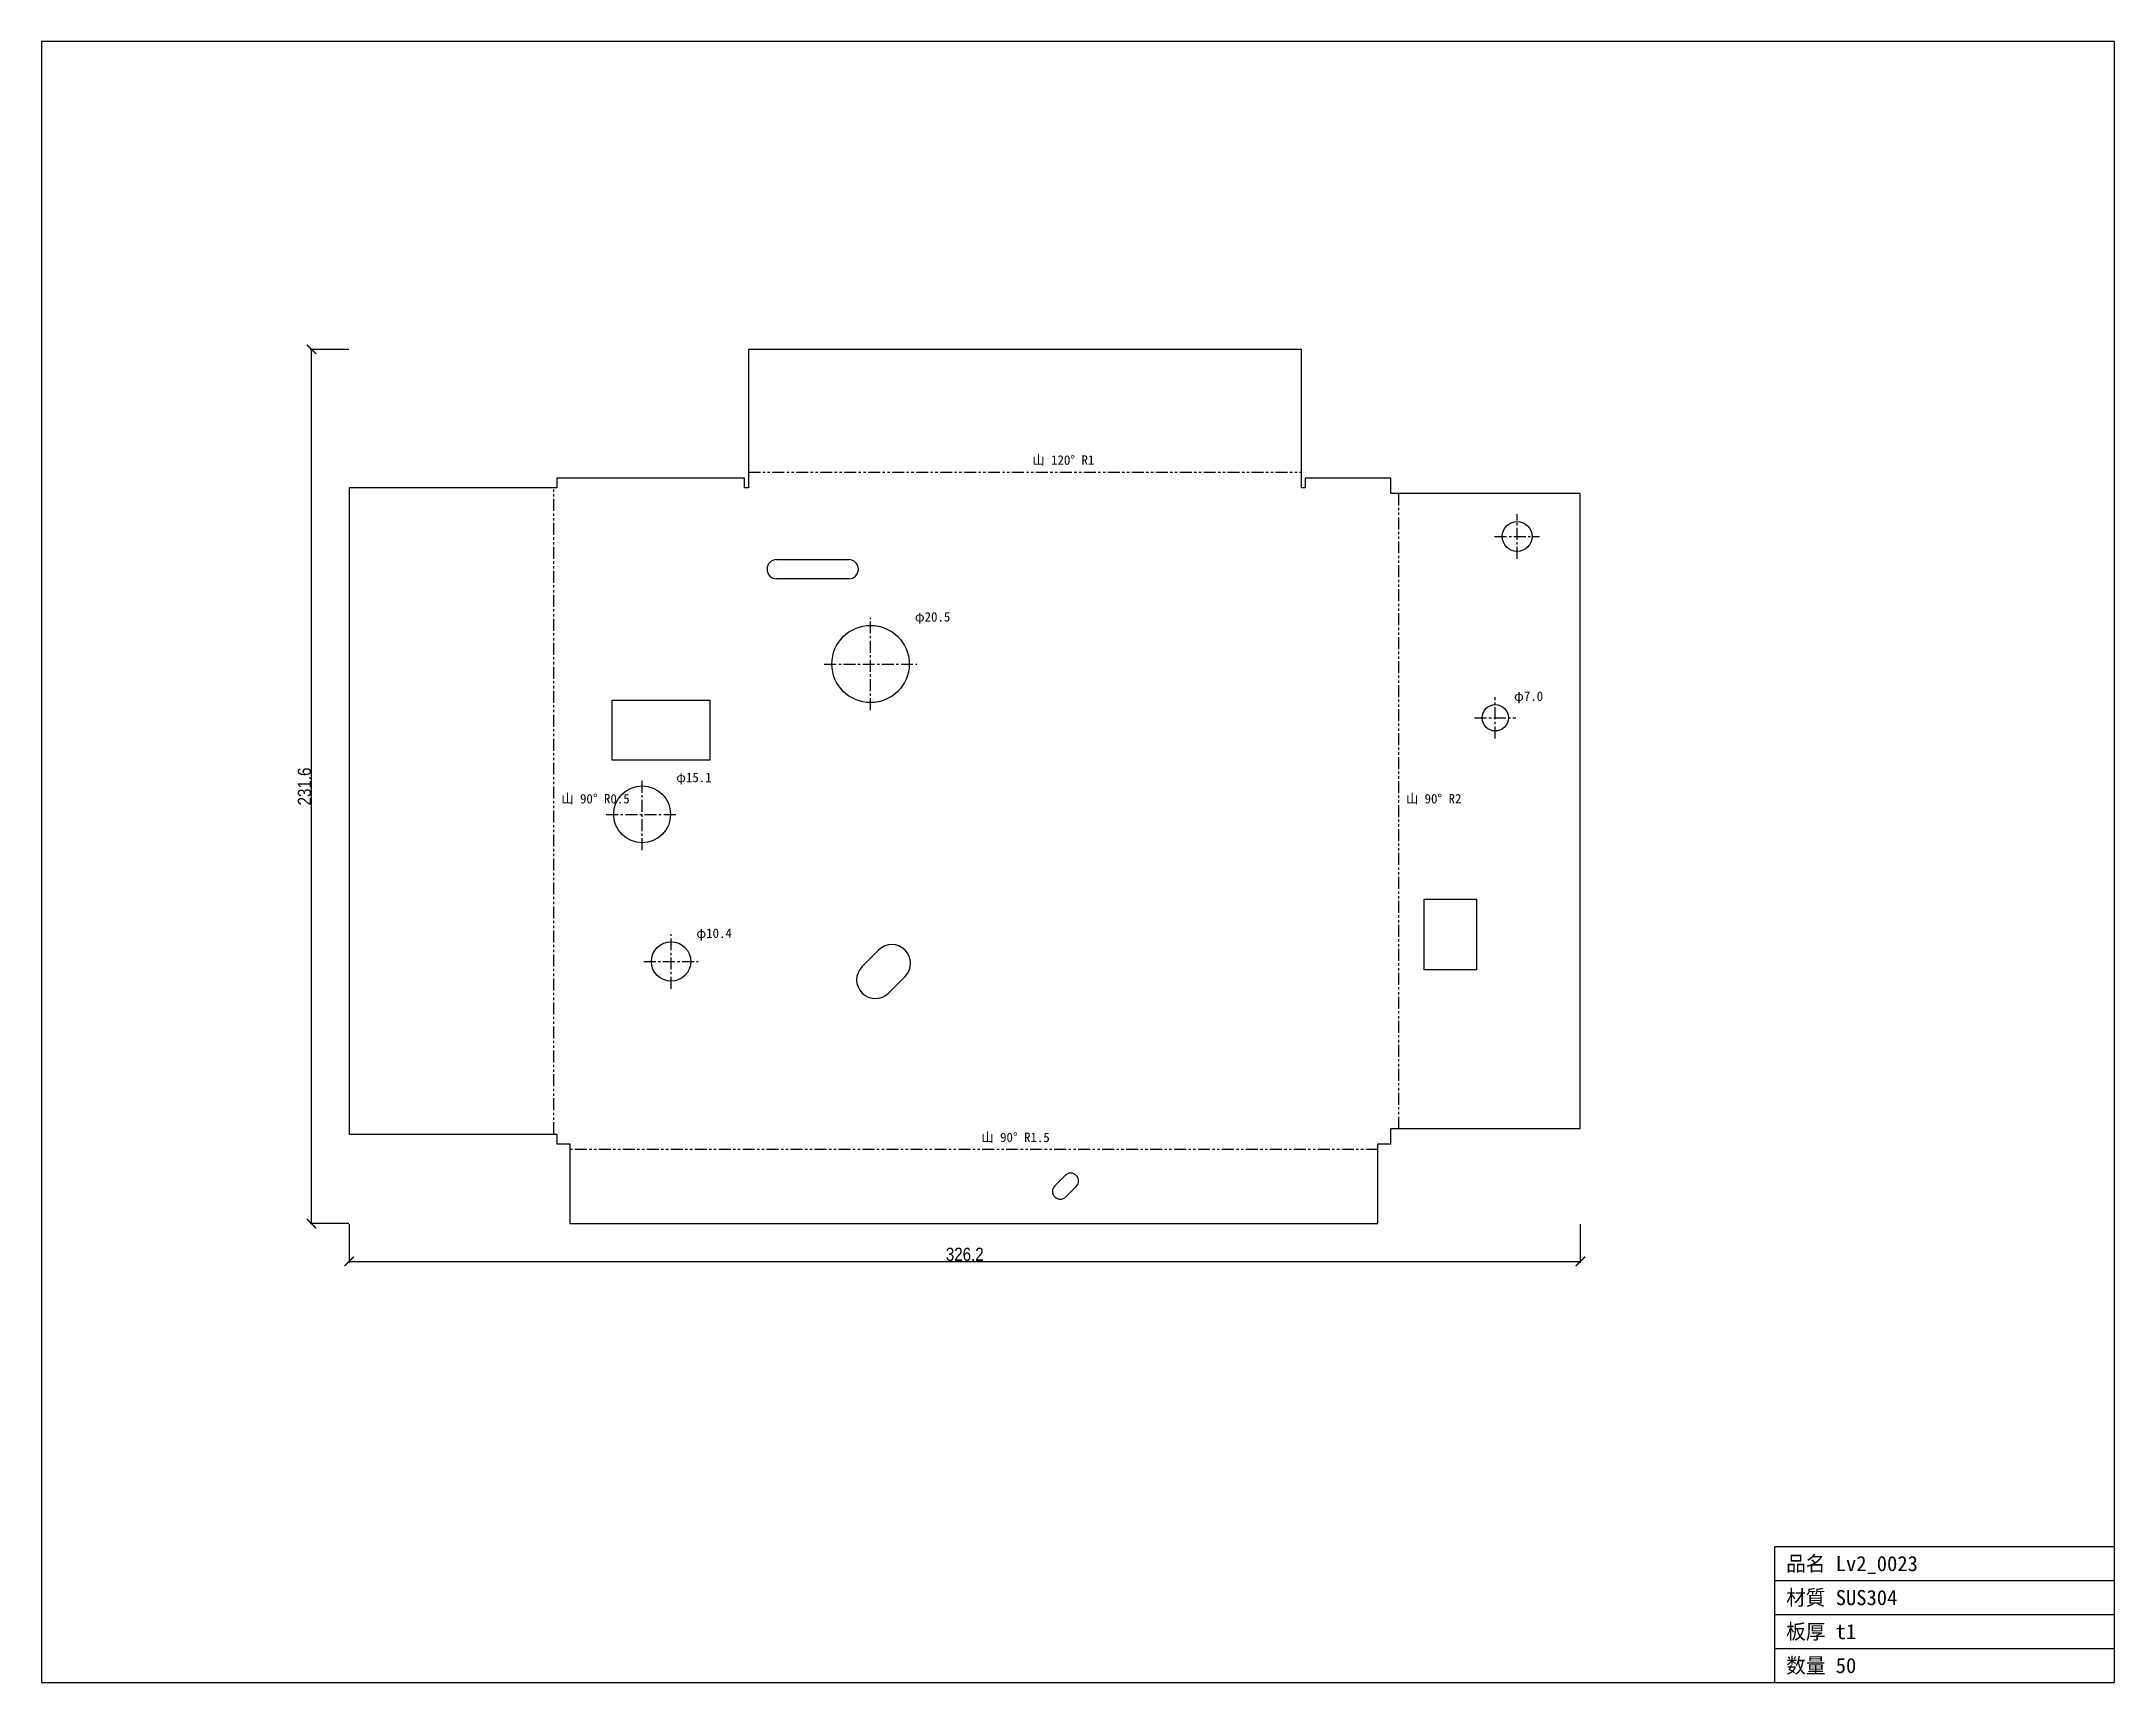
# Model space of a CAD drawing. Header units: millimetres. Extents: x -137 to 413, y -143 to 292.
import ezdxf

# ---------------------------------------------------------------- set-up
doc = ezdxf.new("R2010")
doc.units = ezdxf.units.MM
doc.linetypes.add('CENTER', pattern=[5.08, 3.175, -0.635, 0.635, -0.635])
doc.linetypes.add('PHANTOM', pattern=[6.35, 3.175, -0.635, 0.635, -0.635, 0.635, -0.635])
for name, color, linetype in [('中心線', 7, 'Continuous'), ('図枠', 7, 'Continuous'), ('外形', 7, 'Continuous'), ('寸法', 7, 'Continuous'), ('文字', 7, 'Continuous'), ('曲げ線', 7, 'Continuous')]:
    doc.layers.add(name, color=color, linetype=linetype)
doc.styles.add('OpenSansCondensed-Light', font='OpenSansCondensed-Light.ttf')
doc.dimstyles.new('EZDXF', dxfattribs={"dimtxt": 0.25, "dimasz": 0.175, "dimexe": 0.375, "dimexo": 0.125, "dimgap": 0.1, "dimtad": 1, "dimlfac": 100, "dimzin": 12, "dimdsep": 46, "dimtxsty": 'OpenSansCondensed-Light', "dimblk": 'ARCHTICK', "dimcen": 2.5, "dimazin": 3, "dimtfac": 0.5, "dimtmove": 2, "dimatfit": 3})

# ---------------------------------------------------------------- blocks, each defined once
blk = doc.blocks.new('_ARCHTICK')
at = {"color": 0, "linetype": 'BYBLOCK', "const_width": 0.15}
blk.add_lwpolyline([(-0.5, -0.5), (0.5, 0.5)], dxfattribs=at)

msp = doc.modelspace()

# ---------------------------------------------------------------- linework, layer by layer
at = {"layer": '中心線', "color": 1, "linetype": 'CENTER'}
for p, q in [((254.47, 154.89), (254.47, 166.79)), ((248.52, 160.84), (260.42, 160.84)), ((83.15, 114.81), (83.15, 139.3)), ((70.9, 127.06), (95.39, 127.06)), ((248.68, 107.33), (248.68, 118.3)), ((243.2, 112.81), (254.17, 112.81)), ((22.63, 77.71), (22.63, 96.76)), ((13.1, 87.23), (32.15, 87.23)), ((30.29, 41.06), (30.29, 55.5)), ((23.07, 48.28), (37.51, 48.28))]:
    msp.add_line(p, q, dxfattribs=at)
at = {"layer": '図枠'}
for p, q in [((412.77, 291.95), (-136.54, 291.95)), ((-136.54, 291.95), (-136.54, -142.72)), ((412.77, -142.72), (412.77, 291.95)), ((322.77, -142.72), (322.77, -106.72)), ((322.77, -106.72), (412.77, -106.72)), ((322.77, -115.72), (412.77, -115.72)), ((322.77, -124.72), (412.77, -124.72)), ((322.77, -133.72), (412.77, -133.72)), ((-136.54, -142.72), (412.77, -142.72))]:
    msp.add_line(p, q, dxfattribs=at)
at = {"layer": '外形'}
for p, q in [((197.3, 210.4), (50.77, 210.4)), ((50.77, 210.4), (50.77, 173.75)), ((197.3, 173.75), (197.3, 210.4)), ((49.77, 176.25), (0, 176.25)), ((0, 176.25), (0, 173.75)), ((49.77, 173.75), (49.77, 176.25)), ((221.04, 176.25), (198.3, 176.25)), ((198.3, 176.25), (198.3, 173.75)), ((221.04, 172.25), (221.04, 176.25)), ((0, 173.75), (-54.99, 173.75)), ((-54.99, 173.75), (-54.99, 2.5)), ((50.77, 173.75), (49.77, 173.75)), ((198.3, 173.75), (197.3, 173.75)), ((271.22, 172.25), (221.04, 172.25)), ((271.22, 4), (271.22, 172.25)), ((58.25, 154.7), (77.38, 154.7)), ((77.38, 149.62), (58.25, 149.62)), ((14.72, 101.6), (14.72, 117.48)), ((14.72, 117.48), (40.53, 117.48)), ((40.53, 117.48), (40.53, 101.6)), ((40.53, 101.6), (14.72, 101.6)), ((229.84, 64.77), (243.69, 64.77)), ((229.84, 46.08), (229.84, 64.77)), ((243.69, 64.77), (243.69, 46.08)), ((80.91, 46.92), (85.28, 51.29)), ((92.3, 44.27), (87.93, 39.9)), ((243.69, 46.08), (229.84, 46.08)), ((-54.99, 2.5), (0, 2.5)), ((0, 2.5), (0, 0)), ((0, 0), (3.5, 0)), ((3.5, 0), (3.5, -21.17)), ((217.54, -21.17), (217.54, 0)), ((217.54, 0), (221.04, 0)), ((221.04, 0), (221.04, 4)), ((221.04, 4), (271.22, 4)), ((131.97, -11.16), (134.72, -8.4)), ((137.67, -11.34), (134.91, -14.1)), ((3.5, -21.17), (217.54, -21.17))]:
    msp.add_line(p, q, dxfattribs=at)
for centre, radius in [((254.47, 160.84), 3.95), ((83.15, 127.06), 10.24), ((248.68, 112.81), 3.48), ((22.63, 87.23), 7.53), ((30.29, 48.28), 5.22)]:
    msp.add_circle(centre, radius, dxfattribs=at)
for centre, radius, start, end in [((58.25, 152.16), 2.54, 90, -90), ((77.38, 152.16), 2.54, -90, 90), ((88.79, 47.78), 4.96, -45, 135), ((84.42, 43.41), 4.96, 135, -45), ((136.2, -9.87), 2.08, -45, 135), ((133.44, -12.63), 2.08, 135, -45)]:
    msp.add_arc(centre, radius, start, end, dxfattribs=at)
at = {"layer": '曲げ線', "color": 1, "linetype": 'PHANTOM'}
for p, q in [((50.77, 177.83), (197.3, 177.83)), ((-0.79, 2.5), (-0.79, 173.75)), ((223.01, 172.25), (223.01, 4)), ((217.54, -1.57), (3.5, -1.57))]:
    msp.add_line(p, q, dxfattribs=at)

# ---------------------------------------------------------------- texts
at = {"layer": '文字'}
for s, height, p in [('山 120° R1', 2.5, (126.04, 179.83)), ('φ20.5', 2.5, (94.89, 138.3)), ('φ7.0', 2.5, (253.67, 117.3)), ('φ15.1', 2.5, (31.65, 95.76)), ('山 90° R0.5', 2.5, (1.21, 90.13)), ('山 90° R2', 2.5, (225.01, 90.13)), ('φ10.4', 2.5, (37.01, 54.5)), ('山 90° R1.5', 2.5, (112.52, 0.43)), ('品名 Lv2_0023', 4, (325.77, -113.22)), ('材質 SUS304', 4, (325.77, -122.22)), ('板厚 t1', 4, (325.77, -131.22)), ('数量 50', 4, (325.77, -140.22))]:
    msp.add_text(s, height=height, dxfattribs=at).set_placement(p)

# ---------------------------------------------------------------- dimensions: what is measured, and where the dimension line sits
at = {"layer": '寸法'}
msp.add_linear_dim(base=(-64.99, -21.17), p1=(-54.99, -21.17), p2=(-54.99, 210.4), angle=90, dimstyle='EZDXF', override={"dimtxt": 3.5, "dimasz": 2.5, "dimdec": 1, "dimlfac": 1}, dxfattribs=at).render()
msp.add_linear_dim(base=(-54.99, -31.17), p1=(-54.99, -21.17), p2=(271.22, -21.17), dimstyle='EZDXF', override={"dimtxt": 3.5, "dimasz": 2.5, "dimdec": 1, "dimlfac": 1}, dxfattribs=at).render()

doc.saveas('drawing.dxf')
